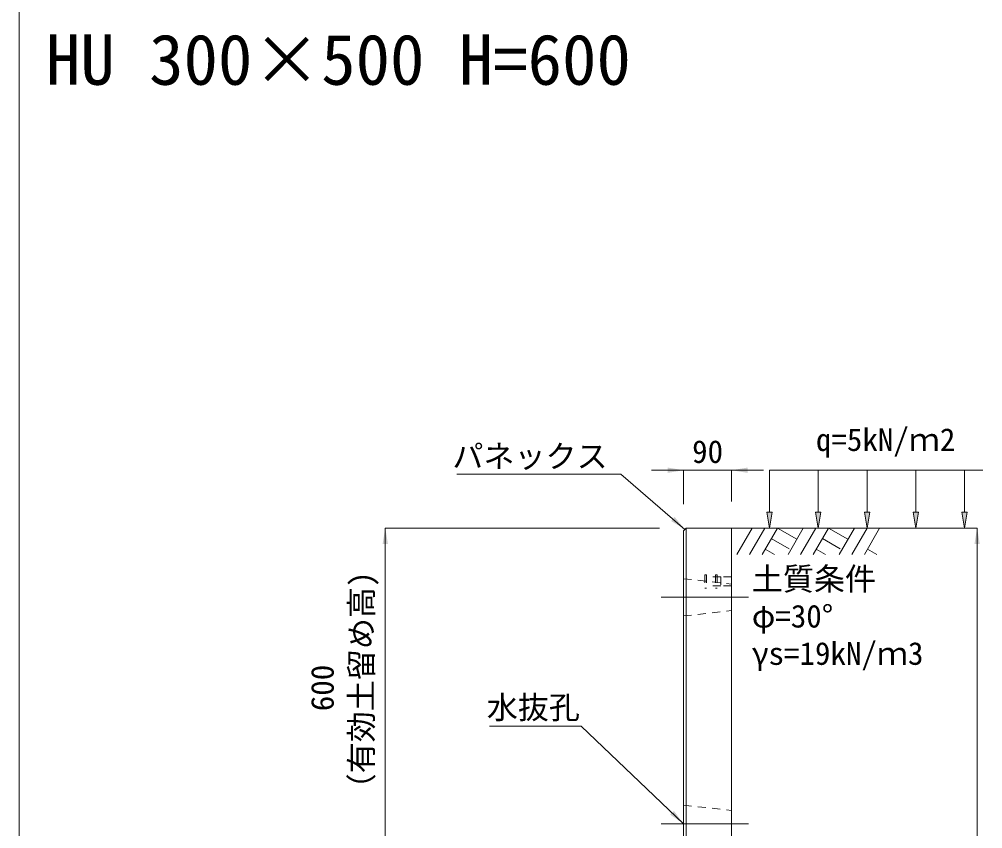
# Model space of a CAD drawing. Units: millimetres at full size. Extents: x 187207 to 255567, y 882048 to 905686.
# Drawn here: x 202997 to 204806, y 894101 to 895620 of the extents above; entities that cross this region are included whole.
import ezdxf
from ezdxf.enums import TextEntityAlignment as Align

# ---------------------------------------------------------------- set-up
doc = ezdxf.new("R2010")
doc.units = ezdxf.units.MM
doc.header["$LTSCALE"] = 20
doc.linetypes.add('USER1', pattern=[28.575, 19.05, -3.175, 3.175, -3.175])
doc.linetypes.add('USER2', pattern=[1.35, 0.75, -0.6])
for name, color, linetype, lineweight in [('0_2', 7, 'Continuous', 20), ('パネックス', 2, 'Continuous', 13), ('図枠', 5, 'Continuous', 13), ('寸法線', 7, 'Continuous', 13), ('引出線', 4, 'Continuous', 13), ('ｲﾝｻｰﾄ', 3, 'USER2', 9), ('ﾊｯﾁﾝｸﾞ', 7, 'Continuous', 5)]:
    doc.layers.add(name, color=color, linetype=linetype, lineweight=lineweight)
doc.layers.add('文字', color=7, linetype='Continuous')
doc.styles.add('ＭＳ ゴシック', font='')
doc.styles.get('ＭＳ ゴシック').set_extended_font_data('MS Gothic')

# ---------------------------------------------------------------- blocks, each defined once
blk = doc.blocks.new('filled_arrow')
at = {"color": 0, "linetype": 'Continuous', "lineweight": -2}
blk.add_solid([(7.5, 1.25), (0, 0), (7.5, -1.25)], dxfattribs=at)

msp = doc.modelspace()

# ---------------------------------------------------------------- hatches: boundary and pattern name
at = {"layer": '寸法線'}
for points in [[(204410.79, 894695.37), (204405.79, 894665.37), (204400.79, 894695.37)], [(204502.2, 894695.37), (204497.2, 894665.37), (204492.2, 894695.37)], [(204593.61, 894695.37), (204588.61, 894665.37), (204583.61, 894695.37)], [(204685.03, 894695.37), (204680.03, 894665.37), (204675.03, 894695.37)], [(204776.44, 894695.37), (204771.44, 894665.37), (204766.44, 894695.37)]]:
    msp.add_hatch(color=256, dxfattribs=at).paths.add_polyline_path(points)

# ---------------------------------------------------------------- linework, layer by layer
at = {"layer": '0_2'}
msp.add_line((204314.37, 894665.37), (204714.37, 894665.37), dxfattribs=at)
at = {"layer": 'パネックス'}
for p, q in [((204249.37, 894665.37), (204244.37, 894660.37)), ((204249.37, 894665.37), (204334.37, 894665.37)), ((204334.37, 894665.37), (204334.37, 893390.37)), ((204244.37, 894065.37), (204244.37, 894660.37))]:
    msp.add_line(p, q, dxfattribs=at)
at = {"layer": 'パネックス', "lineweight": 5}
msp.add_line((204249.37, 894665.37), (204249.37, 894065.37), dxfattribs=at)
at = {"layer": 'パネックス', "linetype": 'USER2', "lineweight": 9}
for p, q in [((204244.37, 894570.37), (204334.37, 894560.37)), ((204244.37, 894500.37), (204334.37, 894510.37)), ((204244.37, 894145.37), (204334.37, 894135.37))]:
    msp.add_line(p, q, dxfattribs=at)
at = {"layer": '図枠'}
msp.add_line((202997.37, 904948.33), (202997.37, 882048.33), dxfattribs=at)
at = {"layer": '寸法線'}
for p, q in [((204184.37, 894773.92), (204394.37, 894773.92)), ((204244.37, 894710.37), (204244.37, 894773.92)), ((204334.37, 894715.37), (204334.37, 894773.92)), ((203684.37, 894065.37), (203684.37, 894665.37)), ((204199.37, 894665.37), (203684.37, 894665.37)), ((204364.37, 894665.37), (204795.22, 894665.37)), ((204795.22, 893390.37), (204795.22, 894665.37))]:
    msp.add_line(p, q, dxfattribs=at)
at = {"layer": '寸法線', "lineweight": 9}
for p, q in [((204805.79, 894773.92), (204405.79, 894773.92)), ((204405.79, 894695.37), (204405.79, 894773.92)), ((204497.2, 894695.37), (204497.2, 894773.92)), ((204588.61, 894695.37), (204588.61, 894773.92)), ((204680.03, 894695.37), (204680.03, 894773.92)), ((204771.44, 894695.37), (204771.44, 894773.92))]:
    msp.add_line(p, q, dxfattribs=at)
at = {"layer": '寸法線', "linetype": 'USER1', "lineweight": 9}
for p, q in [((204202.52, 894535.37), (204366.23, 894535.37)), ((204202.52, 894110.37), (204366.23, 894110.37))]:
    msp.add_line(p, q, dxfattribs=at)
at = {"layer": '寸法線', "lineweight": 9}
for points in [[(204410.79, 894695.37), (204405.79, 894665.37), (204400.79, 894695.37)], [(204502.2, 894695.37), (204497.2, 894665.37), (204492.2, 894695.37)], [(204593.61, 894695.37), (204588.61, 894665.37), (204583.61, 894695.37)], [(204685.03, 894695.37), (204680.03, 894665.37), (204675.03, 894695.37)], [(204776.44, 894695.37), (204771.44, 894665.37), (204766.44, 894695.37)]]:
    msp.add_lwpolyline(points, close=True, dxfattribs=at)
at = {"layer": '引出線'}
for points in [[(204246.87, 894662.87), (204126.66, 894766.33), (203818.41, 894766.33)], [(204244.37, 894110.37), (204051.91, 894293.82), (203880.17, 894293.82)]]:
    msp.add_lwpolyline(points, dxfattribs=at)
at = {"layer": 'ｲﾝｻｰﾄ'}
for p, q in [((204287.37, 894577.87), (204284.37, 894577.87)), ((204284.37, 894577.87), (204284.37, 894552.87)), ((204287.37, 894577.87), (204287.37, 894552.87)), ((204314.37, 894573.87), (204287.37, 894573.87)), ((204307.37, 894577.87), (204304.37, 894577.87)), ((204304.37, 894577.87), (204304.37, 894552.87)), ((204307.37, 894577.87), (204307.37, 894552.87)), ((204334.37, 894573.87), (204307.37, 894573.87)), ((204314.37, 894573.87), (204314.37, 894556.87)), ((204334.37, 894573.87), (204334.37, 894556.87)), ((204314.37, 894556.87), (204287.37, 894556.87)), ((204334.37, 894556.87), (204307.37, 894556.87)), ((204287.37, 894552.87), (204284.37, 894552.87)), ((204307.37, 894552.87), (204304.37, 894552.87))]:
    msp.add_line(p, q, dxfattribs=at)
at = {"layer": 'ﾊｯﾁﾝｸﾞ', "lineweight": 9}
for p, q in [((204373.02, 894665.36), (204344.37, 894615.74)), ((204396.64, 894665.36), (204367.99, 894615.74)), ((204420.27, 894665.36), (204391.62, 894615.74)), ((204420.27, 894665.36), (204456.83, 894644.25)), ((204469.02, 894665.36), (204440.37, 894615.74)), ((204492.64, 894665.36), (204463.99, 894615.74)), ((204516.27, 894665.36), (204487.62, 894615.74)), ((204516.27, 894665.36), (204552.83, 894644.25)), ((204565.02, 894665.36), (204536.37, 894615.74)), ((204588.64, 894665.36), (204559.99, 894615.74)), ((204612.26, 894665.36), (204583.62, 894615.74)), ((204408.84, 894645.58), (204442.26, 894626.29)), ((204504.84, 894645.58), (204538.26, 894626.29)), ((204397.42, 894625.79), (204414.84, 894615.74)), ((204493.42, 894625.79), (204510.84, 894615.74)), ((204589.42, 894625.79), (204606.83, 894615.74))]:
    msp.add_line(p, q, dxfattribs=at)

# ---------------------------------------------------------------- block references
at = {"layer": '寸法線', "xscale": 4, "yscale": 4}
for p, rotation in [((204244.37, 894773.92), 180), ((203684.37, 894665.37), 270), ((204795.22, 894665.37), 270)]:
    msp.add_blockref('filled_arrow', p, dxfattribs=dict(at, rotation=rotation))
msp.add_blockref('filled_arrow', (204334.37, 894773.92), dxfattribs=at)
at = {"layer": '引出線', "xscale": 4, "yscale": 4}
for p, rotation in [((204246.87, 894662.87), 139.3), ((204244.37, 894110.37), 136.4)]:
    msp.add_blockref('filled_arrow', p, dxfattribs=dict(at, rotation=rotation))

# ---------------------------------------------------------------- texts
at = {"layer": '寸法線', "style": 'ＭＳ ゴシック'}
msp.add_text('90', height=42.72, dxfattribs=at).set_placement((204289.37, 894808.92), align=Align.MIDDLE_CENTER)
for s, p in [('土質条件', (204372.34, 894591.38)), ('φ=30°', (204372.34, 894521.38)), ('γs=19kN/ｍ3', (204372.34, 894451.38))]:
    msp.add_text(s, height=42.72, dxfattribs=at).set_placement(p, align=Align.TOP_LEFT)
for s, p in [('（有効土留め高)', (203673.58, 894146.84)), ('600', (203600.45, 894321.66))]:
    msp.add_text(s, height=42.72, rotation=90, dxfattribs=at).set_placement(p, align=Align.BOTTOM_LEFT)
at = {"layer": '引出線', "style": 'ＭＳ ゴシック'}
for s, p in [('パネックス', (204101.66, 894821.47)), ('水抜孔', (204049.66, 894350.1))]:
    msp.add_text(s, height=42.72, dxfattribs=at).set_placement(p, align=Align.TOP_RIGHT)
at = {"layer": '文字', "style": 'ＭＳ ゴシック'}
for s, height, p in [('HU 300×500 H=600', 94.94, (203047.37, 895468.83)), ('q=5kN/ｍ2', 42.72, (204492.67, 894797.19))]:
    msp.add_text(s, height=height, dxfattribs=at).set_placement(p, align=Align.BOTTOM_LEFT)

doc.saveas('drawing.dxf')
